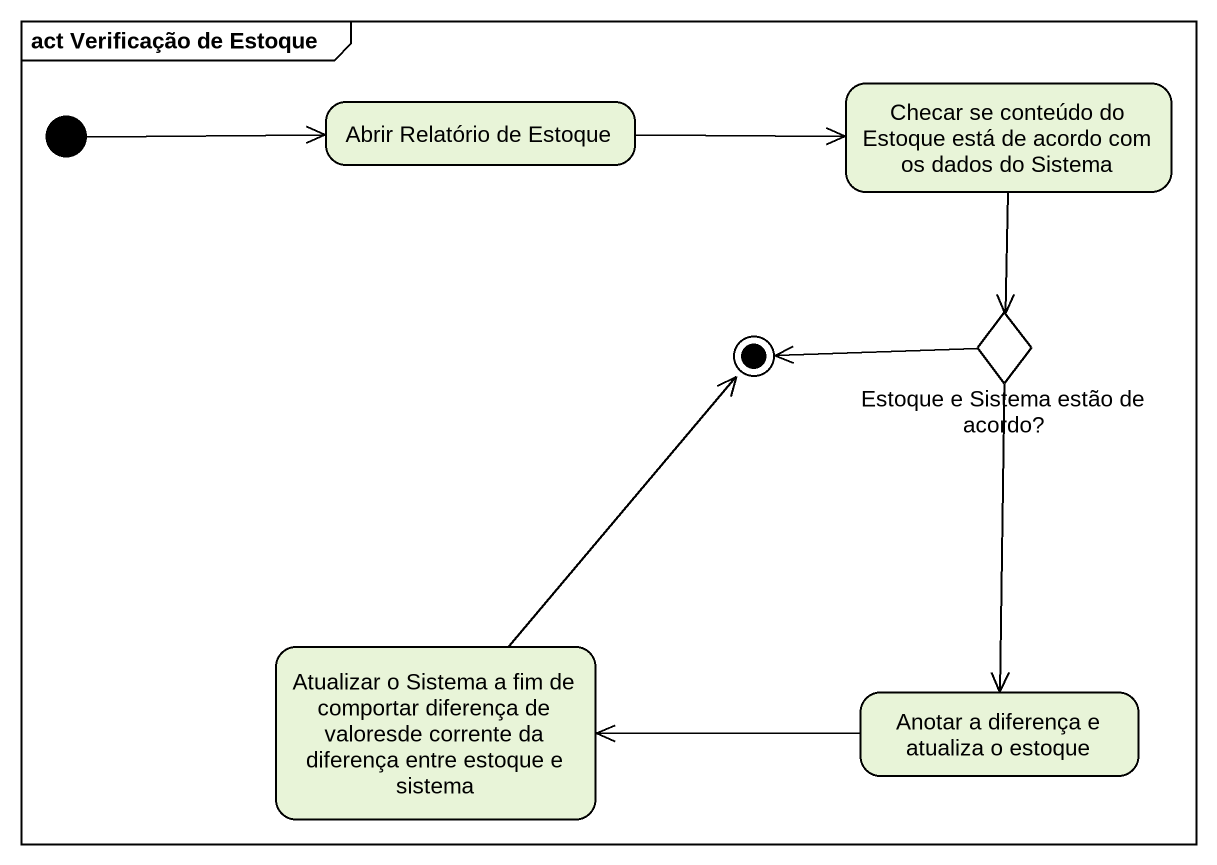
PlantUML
@startuml
mainframe act Verificação de Estoque
hide empty description
state "Abrir Relatório de Estoque" as Abrir_Relatório_de_Estoque
state "Checar se conteúdo do Estoque está de acordo com os dados do Sistema" as Checar_se_conteúdo_do
state "Estoque e Sistema estão de acordo?" as Estoque_e_Sistema_estão_de <<choice>>
state "Atualizar o Sistema a fim de comportar diferença de valoresde corrente da diferença entre estoque e sistema" as Atualizar_o_Sistema_a_fim
state "Anotar a diferença e atualiza o estoque" as Anotar_a_diferença_e
[*] -right-> Abrir_Relatório_de_Estoque
Abrir_Relatório_de_Estoque -right-> Checar_se_conteúdo_do
Checar_se_conteúdo_do --> Estoque_e_Sistema_estão_de
Estoque_e_Sistema_estão_de --> Anotar_a_diferença_e
Anotar_a_diferença_e -left-> Atualizar_o_Sistema_a_fim
Estoque_e_Sistema_estão_de -left-> [*]
Atualizar_o_Sistema_a_fim -up-> [*]
@enduml
